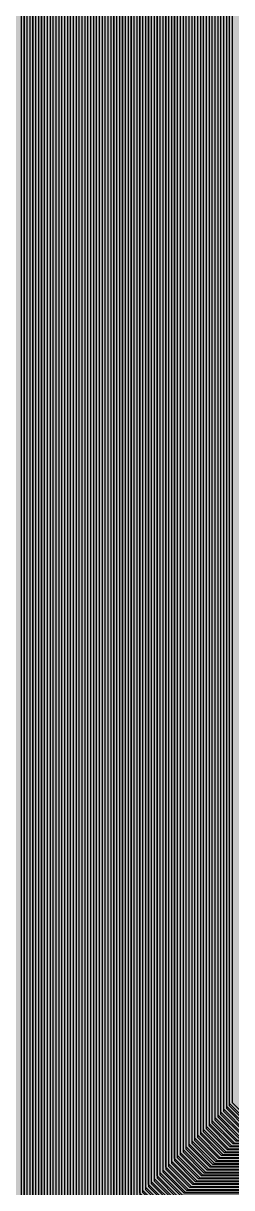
# Model space of a CAD drawing. Header units: metres. Extents: x -7231 to 10969, y -37556 to 1873.
# Drawn here: x 2016 to 2304, y -33144 to -31537 of the extents above; entities that cross this region are included whole.
import ezdxf

# ---------------------------------------------------------------- set-up
doc = ezdxf.new("R2010")
doc.units = ezdxf.units.M
for name, color, linetype in [('Metal1', 4, 'CONTINUOUS'), ('Metal2', 3, 'CONTINUOUS'), ('Polyimide', 7, 'CONTINUOUS')]:
    doc.layers.add(name, color=color, linetype=linetype)

msp = doc.modelspace()

# ---------------------------------------------------------------- hatches: boundary and pattern name
at = {"layer": 'Polyimide'}
msp.add_hatch(color=7, dxfattribs=at).paths.add_polyline_path([(4065.7, -468), (4066.7, -502), (4068.5, -536), (4071.4, -570), (4075.5, -604), (4081, -638), (4088, -672), (4096.5, -706), (4106.6, -740), (4118.3, -774), (4131.6, -808), (4146.5, -842), (4162.9, -876), (4180.7, -910), (4199.8, -944), (4220.2, -978), (4241.7, -1012), (4264.2, -1046), (4287.5, -1080), (4311.5, -1114), (4336, -1148), (4360.9, -1182), (4385.9, -1216), (4410.9, -1250), (4435.7, -1284), (4460.2, -1318), (4484.2, -1352), (4507.5, -1385.9), (4530, -1419.9), (4551.5, -1453.9), (4571.9, -1487.9), (4591.1, -1521.9), (4608.9, -1555.9), (4625.3, -1589.9), (4640.1, -1623.9), (4653.4, -1657.9), (4665.1, -1691.9), (4675.2, -1725.9), (4683.7, -1759.9), (4690.7, -1793.9), (4696.2, -1827.9), (4700.3, -1861.9), (4703.2, -1895.9), (4705.1, -1929.9), (4706.1, -1963.9), (4706.4, -1997.9), (4706.5, -2031.9), (4706.5, -4793), (4710, -4838.4), (4720.2, -4882.7), (4737.1, -4925), (4760.1, -4964.2), (4788.9, -4999.5), (4822.6, -5030), (4860.5, -5055.1), (4901.8, -5074.2), (4901.8, -5074.2), (4970.7, -5105.2), (5034.7, -5145.3), (5092.8, -5193.5), (5143.8, -5249.2), (5186.9, -5311.2), (5221.2, -5378.4), (5246.2, -5449.7), (5261.4, -5523.7), (5266.5, -5599), (5261.4, -5674.3), (5246.2, -5748.3), (5221.2, -5819.6), (5186.9, -5886.8), (5143.8, -5948.8), (5092.8, -6004.5), (5034.7, -6052.7), (4970.7, -6092.8), (4901.8, -6123.8), (4860.5, -6142.9), (4822.6, -6168), (4788.9, -6198.5), (4760.1, -6233.8), (4737.1, -6273), (4720.2, -6315.3), (4710, -6359.6), (4706.5, -6405), (4706.5, -9221.5), (4710, -9266.9), (4720.2, -9311.2), (4737.1, -9353.5), (4760.1, -9392.7), (4788.9, -9428), (4822.6, -9458.5), (4860.5, -9483.6), (4901.8, -9502.7), (4970.7, -9533.7), (5034.7, -9573.8), (5092.8, -9622), (5143.8, -9677.7), (5186.9, -9739.7), (5221.2, -9806.9), (5246.2, -9878.2), (5261.4, -9952.2), (5266.5, -10027.5), (5261.4, -10102.8), (5246.2, -10176.8), (5221.2, -10248.1), (5186.9, -10315.3), (5143.8, -10377.3), (5092.8, -10433), (5034.7, -10481.2), (4970.7, -10521.3), (4901.8, -10552.3), (4860.5, -10571.4), (4822.6, -10596.5), (4788.9, -10627), (4760.1, -10662.3), (4737.1, -10701.5), (4720.2, -10743.8), (4710, -10788.1), (4706.5, -10833.5), (4706.5, -13650), (4710, -13695.4), (4720.2, -13739.7), (4737.1, -13782), (4760.1, -13821.2), (4788.9, -13856.5), (4822.6, -13887), (4860.5, -13912.1), (4901.8, -13931.2), (4970.7, -13962.2), (5034.7, -14002.2), (5092.8, -14050.5), (5143.8, -14106.2), (5186.9, -14168.2), (5221.2, -14235.4), (5246.2, -14306.7), (5261.4, -14380.7), (5266.5, -14456), (5261.4, -14531.3), (5246.2, -14605.3), (5221.2, -14676.5), (5186.9, -14743.8), (5143.8, -14805.8), (5092.8, -14861.5), (5034.7, -14909.7), (4970.7, -14949.8), (4901.8, -14980.8), (4860.5, -14999.9), (4822.6, -15025), (4788.9, -15055.5), (4760.1, -15090.8), (4737.1, -15130), (4720.2, -15172.3), (4710, -15216.6), (4706.5, -15262), (4706.5, -15456), (4720.9, -15750), (4764.1, -16041.3), (4835.7, -16326.8), (4934.9, -16604), (5060.7, -16870.2), (5212.1, -17122.7), (5387.5, -17359.2), (5585.2, -17577.3), (5803.3, -17775), (6039.8, -17950.4), (6292.3, -18101.8), (6558.4, -18227.6), (6835.6, -18326.8), (7121.2, -18398.3), (7412.4, -18441.5), (7706.5, -18456), (9969, -18456), (10047.4, -18459.8), (10125.1, -18471.4), (10201.2, -18490.4), (10275.2, -18516.9), (10346.1, -18550.5), (10413.5, -18590.8), (10476.5, -18637.6), (10534.7, -18690.3), (10587.4, -18748.5), (10634.2, -18811.5), (10674.5, -18878.9), (10708.1, -18949.8), (10734.6, -19023.8), (10753.6, -19099.9), (10765.2, -19177.6), (10769, -19256), (10769, -20895.8), (10730.2, -20951.4), (10694.6, -21009.1), (10662.2, -21068.6), (10633.2, -21129.9), (10607.6, -21192.7), (10585.5, -21256.7), (10566.9, -21322), (10552, -21388.1), (10540.8, -21455), (10533.4, -21522.3), (10529.6, -21590), (10529.6, -21657.8), (10533.4, -21725.5), (10540.8, -21792.9), (10552, -21859.7), (10566.9, -21925.9), (10585.5, -21991.1), (10607.6, -22055.2), (10633.2, -22117.9), (10662.2, -22179.2), (10694.6, -22238.7), (10730.2, -22296.4), (10769, -22352), (10769, -32454.2), (10728.7, -32510.5), (10691.7, -32568.9), (10658, -32629.3), (10627.8, -32691.6), (10601.2, -32755.4), (10578.2, -32820.7), (10558.9, -32887.1), (10543.4, -32954.5), (10531.8, -33022.7), (10524, -33091.4), (10520.1, -33160.5), (10520.1, -33229.7), (10524, -33298.8), (10531.8, -33367.5), (10543.4, -33435.7), (10558.9, -33503.1), (10578.2, -33569.5), (10601.2, -33634.8), (10627.8, -33698.6), (10658, -33760.8), (10691.7, -33821.3), (10728.7, -33879.7), (10769, -33936), (10769, -36556), (10765.2, -36634.4), (10753.6, -36712.1), (10734.6, -36788.2), (10708.1, -36862.1), (10674.5, -36933.1), (10634.2, -37000.5), (10587.4, -37063.5), (10534.7, -37121.7), (10476.5, -37174.4), (10413.5, -37221.2), (10346.1, -37261.5), (10275.2, -37295.1), (10201.2, -37321.6), (10125.1, -37340.6), (10047.4, -37352.1), (9969, -37356), (-6231, -37356), (-6309.4, -37352.1), (-6387.1, -37340.6), (-6463.2, -37321.6), (-6537.2, -37295.1), (-6608.1, -37261.5), (-6675.5, -37221.2), (-6738.5, -37174.4), (-6796.7, -37121.7), (-6849.4, -37063.5), (-6896.2, -37000.5), (-6936.5, -36933.1), (-6970.1, -36862.1), (-6996.6, -36788.2), (-7015.6, -36712.1), (-7027.2, -36634.4), (-7031, -36556), (-7031, -33936), (-6990.7, -33879.8), (-6953.7, -33821.3), (-6920, -33760.9), (-6889.8, -33698.6), (-6863.2, -33634.8), (-6840.2, -33569.5), (-6820.9, -33503.1), (-6805.4, -33435.7), (-6793.7, -33367.5), (-6785.9, -33298.8), (-6782, -33229.7), (-6782, -33160.5), (-6785.9, -33091.4), (-6793.7, -33022.7), (-6805.4, -32954.5), (-6820.9, -32887.1), (-6840.2, -32820.6), (-6863.2, -32755.4), (-6889.8, -32691.5), (-6920, -32629.3), (-6953.7, -32568.9), (-6990.7, -32510.4), (-7031, -32454.2), (-7031, -22364.8), (-6990.7, -22308.6), (-6953.7, -22250.1), (-6920, -22189.7), (-6889.8, -22127.5), (-6863.2, -22063.6), (-6840.2, -21998.4), (-6820.9, -21931.9), (-6805.4, -21864.5), (-6793.7, -21796.3), (-6785.9, -21727.6), (-6782, -21658.5), (-6782, -21589.3), (-6785.9, -21520.3), (-6793.7, -21451.5), (-6805.4, -21383.3), (-6820.9, -21315.9), (-6840.2, -21249.5), (-6863.2, -21184.2), (-6889.8, -21120.4), (-6920, -21058.1), (-6953.7, -20997.7), (-6990.7, -20939.3), (-7031, -20883), (-7031, -19256), (-7027.2, -19177.6), (-7015.6, -19099.9), (-6996.6, -19023.8), (-6970.1, -18949.8), (-6936.5, -18878.9), (-6896.2, -18811.5), (-6849.4, -18748.5), (-6796.7, -18690.3), (-6738.5, -18637.6), (-6675.5, -18590.8), (-6608.1, -18550.5), (-6537.2, -18516.9), (-6463.2, -18490.4), (-6387.1, -18471.4), (-6309.4, -18459.8), (-6231, -18456), (-3968.5, -18456), (-3674.4, -18441.5), (-3383.2, -18398.3), (-3097.6, -18326.8), (-2820.4, -18227.6), (-2554.3, -18101.8), (-2301.8, -17950.4), (-2065.3, -17775), (-1847.2, -17577.3), (-1649.5, -17359.2), (-1474.1, -17122.7), (-1322.7, -16870.2), (-1196.9, -16604), (-1097.7, -16326.8), (-1026.1, -16041.3), (-982.9, -15750), (-968.5, -15456), (-968.5, -15262), (-972, -15216.6), (-982.2, -15172.3), (-999.1, -15130), (-1022.1, -15090.8), (-1050.9, -15055.5), (-1084.6, -15025), (-1122.5, -14999.9), (-1163.8, -14980.8), (-1232.7, -14949.8), (-1296.7, -14909.7), (-1354.8, -14861.5), (-1405.8, -14805.8), (-1448.9, -14743.8), (-1483.2, -14676.5), (-1508.2, -14605.3), (-1523.4, -14531.3), (-1528.5, -14456), (-1523.4, -14380.7), (-1508.2, -14306.7), (-1483.2, -14235.4), (-1448.9, -14168.2), (-1405.8, -14106.2), (-1354.8, -14050.5), (-1296.7, -14002.2), (-1232.7, -13962.2), (-1163.8, -13931.2), (-1122.5, -13912.1), (-1084.6, -13887), (-1050.9, -13856.5), (-1022.1, -13821.2), (-999.1, -13782), (-982.2, -13739.7), (-972, -13695.4), (-968.5, -13650), (-968.5, -12309.6), (-972, -12264.3), (-982.2, -12219.9), (-999.1, -12177.7), (-1022.1, -12138.5), (-1050.9, -12103.2), (-1084.6, -12072.6), (-1122.5, -12047.5), (-1163.8, -12028.5), (-1232.7, -11997.4), (-1296.7, -11957.4), (-1354.8, -11909.1), (-1405.8, -11853.5), (-1448.9, -11791.5), (-1483.2, -11724.2), (-1508.2, -11653), (-1523.4, -11579), (-1528.5, -11503.7), (-1523.4, -11428.3), (-1508.2, -11354.4), (-1483.2, -11283.1), (-1448.9, -11215.9), (-1405.8, -11153.8), (-1354.8, -11098.2), (-1296.7, -11049.9), (-1232.7, -11009.9), (-1163.8, -10978.8), (-1122.5, -10959.8), (-1084.6, -10934.7), (-1050.9, -10904.1), (-1022.1, -10868.9), (-999.1, -10829.6), (-982.2, -10787.4), (-972, -10743), (-968.5, -10697.7), (-968.5, -9357.3), (-972, -9311.9), (-982.2, -9267.6), (-999.1, -9225.4), (-1022.1, -9186.1), (-1050.9, -9150.8), (-1084.6, -9120.3), (-1122.5, -9095.2), (-1163.8, -9076.2), (-1163.8, -9076.2), (-1232.7, -9045.1), (-1296.7, -9005.1), (-1354.8, -8956.8), (-1405.8, -8901.1), (-1448.9, -8839.1), (-1483.2, -8771.9), (-1508.2, -8700.6), (-1523.4, -8626.7), (-1528.5, -8551.3), (-1523.4, -8476), (-1508.2, -8402), (-1483.2, -8330.8), (-1448.9, -8263.5), (-1405.8, -8201.5), (-1354.8, -8145.9), (-1296.7, -8097.6), (-1232.7, -8057.6), (-1163.8, -8026.5), (-1163.8, -8026.5), (-1122.5, -8007.4), (-1084.6, -7982.4), (-1050.9, -7951.8), (-1022.1, -7916.5), (-999.1, -7877.3), (-982.2, -7835), (-972, -7790.7), (-968.5, -7745.4), (-968.5, -6405), (-972, -6359.6), (-982.2, -6315.3), (-999.1, -6273), (-1022.1, -6233.8), (-1050.9, -6198.5), (-1084.6, -6168), (-1122.5, -6142.9), (-1163.8, -6123.8), (-1163.8, -6123.8), (-1232.7, -6092.8), (-1296.7, -6052.7), (-1354.8, -6004.5), (-1405.8, -5948.8), (-1448.9, -5886.8), (-1483.2, -5819.6), (-1508.2, -5748.3), (-1523.4, -5674.3), (-1528.5, -5599), (-1523.4, -5523.7), (-1508.2, -5449.7), (-1483.2, -5378.4), (-1448.9, -5311.2), (-1405.8, -5249.2), (-1354.8, -5193.5), (-1296.7, -5145.3), (-1232.7, -5105.2), (-1163.8, -5074.2), (-1163.8, -5074.2), (-1122.5, -5055.1), (-1084.6, -5030), (-1050.9, -4999.5), (-1022.1, -4964.2), (-999.1, -4925), (-982.2, -4882.7), (-972, -4838.4), (-968.5, -4793), (-968.5, -2031.9), (-968.4, -1997.9), (-968.1, -1963.9), (-967.1, -1929.9), (-965.2, -1895.9), (-962.2, -1861.9), (-958, -1827.9), (-952.4, -1793.9), (-945.3, -1759.9), (-936.6, -1725.9), (-926.4, -1691.9), (-914.4, -1657.9), (-900.9, -1623.9), (-885.7, -1589.9), (-869.1, -1555.9), (-850.9, -1521.9), (-831.4, -1487.9), (-810.6, -1453.9), (-788.7, -1419.9), (-765.8, -1385.9), (-742.1, -1352), (-717.6, -1318), (-692.7, -1284), (-667.4, -1250), (-641.9, -1216), (-616.4, -1182), (-591.1, -1148), (-566.1, -1114), (-541.7, -1080), (-517.9, -1046), (-495, -1012), (-473.1, -978), (-452.4, -944), (-432.8, -910), (-414.7, -876), (-398, -842), (-382.9, -808), (-369.3, -774), (-357.4, -740), (-347.1, -706), (-338.4, -672), (-331.3, -638), (-325.7, -604), (-321.5, -570), (-318.6, -536), (-316.7, -502), (-315.7, -468), (-315.3, -434), (-315.2, -400), (-315.2, 401), (-315.2, 451), (-315.2, 1644), (-270.2, 1644), (-270, 1637.1), (-269.4, 1630.3), (-268.2, 1623.5), (-266.7, 1616.8), (-264.7, 1610.2), (-262.3, 1603.8), (-259.4, 1597.6), (-256.2, 1591.5), (-252.6, 1585.7), (-248.6, 1580.1), (-244.2, 1574.8), (-239.5, 1569.8), (-234.5, 1565.1), (-229.2, 1560.7), (-223.6, 1556.7), (-217.8, 1553.1), (-211.7, 1549.8), (-205.4, 1547), (-199, 1544.6), (-192.4, 1542.6), (-185.7, 1541), (-179, 1539.9), (-172.1, 1539.2), (-165.2, 1539), (-158.4, 1539.2), (-151.5, 1539.9), (-144.8, 1541), (-138.1, 1542.6), (-131.5, 1544.6), (-125.1, 1547), (-118.8, 1549.8), (-112.8, 1553.1), (-106.9, 1556.7), (-101.3, 1560.7), (-96, 1565.1), (-91, 1569.8), (-86.3, 1574.8), (-81.9, 1580.1), (-77.9, 1585.7), (-74.3, 1591.5), (-71.1, 1597.6), (-68.2, 1603.8), (-65.8, 1610.2), (-63.8, 1616.8), (-62.3, 1623.5), (-61.1, 1630.3), (-60.5, 1637.1), (-60.2, 1644), (1853, 1644), (1853, 1573), (3815.2, 1573), (3815.5, 1579.5), (3816.1, 1586.1), (3817.2, 1592.5), (3818.7, 1598.9), (3820.6, 1605.1), (3822.9, 1611.3), (3825.6, 1617.2), (3828.6, 1623), (3832.1, 1628.6), (3835.9, 1633.9), (3840.1, 1638.9), (3844.5, 1643.7), (3849.3, 1648.2), (3854.4, 1652.3), (3859.7, 1656.1), (3865.2, 1659.6), (3871, 1662.7), (3877, 1665.4), (3883.1, 1667.7), (3889.4, 1669.6), (3895.7, 1671.1), (3902.2, 1672.1), (3908.7, 1672.8), (3915.2, 1673), (3921.8, 1672.8), (3928.3, 1672.1), (3934.8, 1671.1), (3941.1, 1669.6), (3947.4, 1667.7), (3953.5, 1665.4), (3959.5, 1662.7), (3965.2, 1659.6), (3970.8, 1656.1), (3976.1, 1652.3), (3981.2, 1648.2), (3986, 1643.7), (3990.4, 1638.9), (3994.6, 1633.9), (3998.4, 1628.6), (4001.9, 1623), (4004.9, 1617.2), (4007.6, 1611.3), (4009.9, 1605.1), (4011.8, 1598.9), (4013.3, 1592.5), (4014.4, 1586.1), (4015, 1579.5), (4015.2, 1573), (4065.2, 1573), (4065.2, 451), (4065.2, 401), (4065.2, -400), (4065.3, -434), (4065.7, -468)])

# ---------------------------------------------------------------- linework, layer by layer
at = {"layer": 'Metal1'}
for points in [[(2016.7, -19211.9), (2016.7, -36058.3), (2045.7, -36087.2), (8250.8, -36087.2), (8277.1, -36057.2), (8266.5, -35889.3), (8266.5, -35041), (8296.5, -35041), (8296.5, -35889.3), (8285.9, -36060.8), (8252.2, -36090.8), (2044.3, -36090.8), (2013.2, -36059.7), (2013.2, -19211.9)], [(2024.7, -19211.9), (2024.7, -36050.3), (2053.7, -36079.2), (7900.8, -36079.2), (7927.1, -36049.2), (7916.5, -35882.9), (7916.5, -35041), (7946.5, -35041), (7946.5, -35882.9), (7935.9, -36052.8), (7902.2, -36082.8), (2052.3, -36082.8), (2021.2, -36051.7), (2021.2, -19211.9)], [(2032.7, -19211.9), (2032.7, -36042.3), (2061.7, -36071.2), (7550.8, -36071.2), (7577.1, -36041.2), (7566.5, -35876.5), (7566.5, -35041), (7596.5, -35041), (7596.5, -35876.5), (7585.9, -36044.8), (7552.2, -36074.8), (2060.3, -36074.8), (2029.2, -36043.7), (2029.2, -19211.9)], [(2040.7, -19211.9), (2040.7, -36034.3), (2069.7, -36063.3), (7200.8, -36063.3), (7227, -36033.2), (7216.5, -35870.1), (7216.5, -35041), (7246.5, -35041), (7246.5, -35870.1), (7236, -36036.8), (7202.2, -36066.8), (2068.3, -36066.8), (2037.2, -36035.7), (2037.2, -19211.9)], [(2048.8, -19211.9), (2048.8, -36026.3), (2077.7, -36055.2), (6850.8, -36055.2), (6877, -36025.1), (6866.5, -35863.7), (6866.5, -35041), (6896.5, -35041), (6896.5, -35863.7), (6886, -36028.9), (6852.2, -36058.8), (2076.3, -36058.8), (2045.2, -36027.7), (2045.2, -19211.9)], [(2056.7, -19211.9), (2056.7, -36018.3), (2085.7, -36047.2), (6500.8, -36047.2), (6527, -36017.1), (6516.5, -35857.3), (6516.5, -35041), (6546.5, -35041), (6546.5, -35857.3), (6536, -36020.9), (6502.2, -36050.8), (2084.3, -36050.8), (2053.2, -36019.7), (2053.2, -19211.9)], [(2064.7, -19211.9), (2064.7, -36010.3), (2093.7, -36039.3), (6150.8, -36039.3), (6177, -36009.1), (6166.5, -35850.9), (6166.5, -35041), (6196.5, -35041), (6196.5, -35850.9), (6186, -36012.9), (6152.2, -36042.8), (2092.3, -36042.8), (2061.2, -36011.7), (2061.2, -19211.9)], [(2072.7, -19211.9), (2072.7, -36002.3), (2101.7, -36031.2), (5800.8, -36031.2), (5827, -36001.1), (5816.5, -35844.5), (5816.5, -35041), (5846.5, -35041), (5846.5, -35844.5), (5836, -36004.9), (5802.2, -36034.8), (2100.3, -36034.8), (2069.2, -36003.7), (2069.2, -19211.9)], [(2080.7, -19211.9), (2080.7, -35994.3), (2109.7, -36023.2), (5450.8, -36023.2), (5476.9, -35993.1), (5466.5, -35838.1), (5466.5, -35041), (5496.5, -35041), (5496.5, -35838.1), (5486.1, -35996.9), (5452.2, -36026.8), (2108.3, -36026.8), (2077.2, -35995.7), (2077.2, -19211.9)], [(2088.7, -19211.9), (2088.7, -35986.3), (2117.7, -36015.2), (5100.8, -36015.2), (5126.9, -35985.1), (5116.5, -35831.7), (5116.5, -35041), (5146.5, -35041), (5146.5, -35831.7), (5136.1, -35988.9), (5102.2, -36018.8), (2116.3, -36018.8), (2085.2, -35987.7), (2085.2, -19211.9)], [(2096.7, -19211.9), (2096.7, -35978.3), (2125.7, -36007.2), (4750.8, -36007.2), (4776.9, -35977.1), (4766.5, -35825.3), (4766.5, -35041), (4796.5, -35041), (4796.5, -35825.3), (4786.1, -35980.9), (4752.2, -36010.8), (2124.3, -36010.8), (2093.2, -35979.7), (2093.2, -19211.9)], [(2104.7, -19211.9), (2104.7, -35970.3), (2133.7, -35999.3), (4400.8, -35999.3), (4426.9, -35969.1), (4416.5, -35818.9), (4416.5, -35041), (4446.5, -35041), (4446.5, -35818.9), (4436.1, -35972.9), (4402.2, -36002.8), (2132.3, -36002.8), (2101.2, -35971.7), (2101.2, -19211.9)], [(2112.7, -19211.9), (2112.7, -35962.3), (2141.7, -35991.2), (4050.8, -35991.2), (4076.8, -35961.1), (4066.5, -35812.5), (4066.5, -35041), (4096.5, -35041), (4096.5, -35812.5), (4086.2, -35964.9), (4052.2, -35994.8), (2140.3, -35994.8), (2109.2, -35963.7), (2109.2, -19211.9)], [(2120.8, -19211.9), (2120.8, -35954.3), (2149.7, -35983.2), (3700.8, -35983.2), (3726.8, -35953.1), (3716.5, -35806.1), (3716.5, -35041), (3746.5, -35041), (3746.5, -35806.1), (3736.2, -35956.9), (3702.2, -35986.8), (2148.3, -35986.8), (2117.2, -35955.7), (2117.2, -19211.9)], [(2128.8, -19211.9), (2128.8, -33202.3), (2157.7, -33231.3), (9450.8, -33231.3), (9479.8, -33202.3), (9479.8, -31831.7), (9450.8, -31802.8), (9010.8, -31802.8), (8976.6, -31773), (8966.5, -31636.9), (8966.5, -30931), (8996.5, -30931), (8996.5, -31636.9), (8986.4, -31769), (9012.2, -31799.2), (9452.2, -31799.2), (9483.2, -31830.3), (9483.2, -33203.7), (9452.2, -33234.8), (2156.3, -33234.8), (2125.2, -33203.7), (2125.2, -19211.9)], [(2136.8, -19211.9), (2136.8, -33194.3), (2165.7, -33223.2), (9442.8, -33223.2), (9471.8, -33194.3), (9471.8, -31839.7), (9442.8, -31810.7), (8660.8, -31810.7), (8626.6, -31781), (8616.5, -31643.3), (8616.5, -30931), (8646.5, -30931), (8646.5, -31643.3), (8636.4, -31777), (8662.2, -31807.2), (9444.2, -31807.2), (9475.3, -31838.3), (9475.3, -33195.7), (9444.2, -33226.8), (2164.3, -33226.8), (2133.2, -33195.7), (2133.2, -19211.9)], [(2144.8, -19211.9), (2144.8, -33186.3), (2173.7, -33215.3), (9434.8, -33215.3), (9463.8, -33186.3), (9463.8, -31847.7), (9434.8, -31818.7), (8310.8, -31818.7), (8276.6, -31789), (8266.5, -31649.7), (8266.5, -30931), (8296.5, -30931), (8296.5, -31649.7), (8286.4, -31785), (8312.2, -31815.2), (9436.2, -31815.2), (9467.2, -31846.3), (9467.2, -33187.7), (9436.2, -33218.8), (2172.3, -33218.8), (2141.2, -33187.7), (2141.2, -19211.9)], [(2152.8, -19211.9), (2152.8, -33178.3), (2181.7, -33207.2), (9426.8, -33207.2), (9455.8, -33178.3), (9455.8, -31855.7), (9426.8, -31826.8), (7960.8, -31826.8), (7926.6, -31797), (7916.5, -31656.1), (7916.5, -30931), (7946.5, -30931), (7946.5, -31656.1), (7936.4, -31793), (7962.2, -31823.2), (9428.2, -31823.2), (9459.3, -31854.3), (9459.3, -33179.7), (9428.2, -33210.8), (2180.3, -33210.8), (2149.2, -33179.7), (2149.2, -19211.9)], [(2160.8, -19211.9), (2160.8, -33170.3), (2189.7, -33199.3), (9418.8, -33199.3), (9447.8, -33170.3), (9447.8, -31863.7), (9418.8, -31834.8), (7610.8, -31834.8), (7576.7, -31805), (7566.5, -31662.5), (7566.5, -30931), (7596.5, -30931), (7596.5, -31662.5), (7586.3, -31801), (7612.2, -31831.2), (9420.2, -31831.2), (9451.2, -31862.3), (9451.2, -33171.7), (9420.2, -33202.8), (2188.3, -33202.8), (2157.2, -33171.7), (2157.2, -19211.9)], [(2168.8, -19211.9), (2168.8, -33162.3), (2197.7, -33191.3), (9410.8, -33191.3), (9439.8, -33162.3), (9439.8, -31871.7), (9410.8, -31842.7), (7260.8, -31842.7), (7226.7, -31813), (7216.5, -31668.9), (7216.5, -30931), (7246.5, -30931), (7246.5, -31668.9), (7236.3, -31809), (7262.2, -31839.2), (9412.2, -31839.2), (9443.3, -31870.3), (9443.3, -33163.7), (9412.2, -33194.8), (2196.3, -33194.8), (2165.2, -33163.7), (2165.2, -19211.9)], [(2176.8, -19211.9), (2176.8, -33154.3), (2205.7, -33183.2), (9402.8, -33183.2), (9431.8, -33154.3), (9431.8, -31879.7), (9402.8, -31850.7), (6910.8, -31850.7), (6876.7, -31821), (6866.5, -31675.3), (6866.5, -30931), (6896.5, -30931), (6896.5, -31675.3), (6886.3, -31817), (6912.2, -31847.2), (9404.2, -31847.2), (9435.2, -31878.3), (9435.2, -33155.7), (9404.2, -33186.8), (2204.3, -33186.8), (2173.2, -33155.7), (2173.2, -19211.9)], [(2184.8, -19211.9), (2184.8, -33146.3), (2213.7, -33175.3), (9394.8, -33175.3), (9423.8, -33146.3), (9423.8, -31887.7), (9394.8, -31858.8), (6560.8, -31858.8), (6526.8, -31829), (6516.5, -31681.7), (6516.5, -30931), (6546.5, -30931), (6546.5, -31681.7), (6536.2, -31825), (6562.2, -31855.2), (9396.2, -31855.2), (9427.3, -31886.3), (9427.3, -33147.7), (9396.2, -33178.8), (2212.3, -33178.8), (2181.2, -33147.7), (2181.2, -19211.9)], [(2192.8, -19211.9), (2192.8, -33138.3), (2221.7, -33167.3), (9386.8, -33167.3), (9415.8, -33138.3), (9415.8, -31895.7), (9386.8, -31866.8), (6210.8, -31866.8), (6176.8, -31837), (6166.5, -31688.1), (6166.5, -30931), (6196.5, -30931), (6196.5, -31688.1), (6186.2, -31833), (6212.2, -31863.2), (9388.2, -31863.2), (9419.2, -31894.3), (9419.2, -33139.7), (9388.2, -33170.8), (2220.3, -33170.8), (2189.2, -33139.7), (2189.2, -19211.9)], [(2200.8, -19211.9), (2200.8, -33130.3), (2229.7, -33159.2), (9378.8, -33159.2), (9407.8, -33130.3), (9407.8, -31903.7), (9378.8, -31874.7), (5860.8, -31874.7), (5826.8, -31844.9), (5816.5, -31694.5), (5816.5, -30931), (5846.5, -30931), (5846.5, -31694.5), (5836.2, -31841.1), (5862.2, -31871.2), (9380.2, -31871.2), (9411.3, -31902.3), (9411.3, -33131.7), (9380.2, -33162.8), (2228.3, -33162.8), (2197.2, -33131.7), (2197.2, -19211.9)], [(2208.8, -19211.9), (2208.8, -33122.3), (2237.7, -33151.3), (9370.8, -33151.3), (9399.8, -33122.3), (9399.8, -31911.7), (9370.8, -31882.7), (5510.8, -31882.7), (5476.8, -31852.9), (5466.5, -31700.9), (5466.5, -30931), (5496.5, -30931), (5496.5, -31700.9), (5486.2, -31849.1), (5512.2, -31879.2), (9372.2, -31879.2), (9403.2, -31910.3), (9403.2, -33123.7), (9372.2, -33154.8), (2236.3, -33154.8), (2205.2, -33123.7), (2205.2, -19211.9)], [(2216.8, -19211.9), (2216.8, -33114.3), (2245.7, -33143.2), (9362.8, -33143.2), (9391.8, -33114.3), (9391.8, -31919.7), (9362.8, -31890.8), (5160.8, -31890.8), (5126.9, -31860.9), (5116.5, -31707.3), (5116.5, -30931), (5146.5, -30931), (5146.5, -31707.3), (5136.1, -31857.1), (5162.2, -31887.2), (9364.2, -31887.2), (9395.3, -31918.3), (9395.3, -33115.7), (9364.2, -33146.8), (2244.3, -33146.8), (2213.2, -33115.7), (2213.2, -19211.9)], [(2224.8, -19211.9), (2224.8, -33106.3), (2253.7, -33135.3), (9354.8, -33135.3), (9383.8, -33106.3), (9383.8, -31927.7), (9354.8, -31898.8), (4810.8, -31898.8), (4776.9, -31868.9), (4766.5, -31713.7), (4766.5, -30931), (4796.5, -30931), (4796.5, -31713.7), (4786.1, -31865.1), (4812.2, -31895.2), (9356.2, -31895.2), (9387.2, -31926.3), (9387.2, -33107.7), (9356.2, -33138.8), (2252.3, -33138.8), (2221.2, -33107.7), (2221.2, -19211.9)], [(2232.8, -19211.9), (2232.8, -33098.3), (2261.7, -33127.3), (9346.8, -33127.3), (9375.8, -33098.3), (9375.8, -31935.7), (9346.8, -31906.7), (4460.8, -31906.7), (4426.9, -31876.9), (4416.5, -31720.1), (4416.5, -30931), (4446.5, -30931), (4446.5, -31720.1), (4436.1, -31873.1), (4462.2, -31903.2), (9348.2, -31903.2), (9379.3, -31934.3), (9379.3, -33099.7), (9348.2, -33130.8), (2260.3, -33130.8), (2229.2, -33099.7), (2229.2, -19211.9)], [(2240.8, -19211.9), (2240.8, -33090.3), (2269.7, -33119.2), (9338.8, -33119.2), (9367.8, -33090.3), (9367.8, -31943.7), (9338.8, -31914.7), (4110.8, -31914.7), (4076.9, -31884.9), (4066.5, -31726.5), (4066.5, -30931), (4096.5, -30931), (4096.5, -31726.5), (4086.1, -31881.1), (4112.2, -31911.2), (9340.2, -31911.2), (9371.2, -31942.3), (9371.2, -33091.7), (9340.2, -33122.8), (2268.3, -33122.8), (2237.2, -33091.7), (2237.2, -19211.9)], [(2248.8, -19211.9), (2248.8, -33082.3), (2277.7, -33111.3), (9330.8, -33111.3), (9359.8, -33082.3), (9359.8, -31951.7), (9330.8, -31922.8), (3760.8, -31922.8), (3726.9, -31892.9), (3716.5, -31732.9), (3716.5, -30931), (3746.5, -30931), (3746.5, -31732.9), (3736.1, -31889.1), (3762.2, -31919.2), (9332.2, -31919.2), (9363.3, -31950.3), (9363.3, -33083.7), (9332.2, -33114.8), (2276.3, -33114.8), (2245.2, -33083.7), (2245.2, -19211.9)], [(2256.8, -19211.9), (2256.8, -33074.3), (2285.7, -33103.3), (8950.8, -33103.3), (8977.1, -33073.2), (8966.5, -32902.1), (8966.5, -32041), (8996.5, -32041), (8996.5, -32902.1), (8985.9, -33076.8), (8952.2, -33106.8), (2284.3, -33106.8), (2253.2, -33075.7), (2253.2, -19211.9)], [(2264.8, -19211.9), (2264.8, -33066.3), (2293.7, -33095.2), (8600.8, -33095.2), (8627.1, -33065.2), (8616.5, -32895.7), (8616.5, -32041), (8646.5, -32041), (8646.5, -32895.7), (8635.9, -33068.8), (8602.2, -33098.8), (2292.3, -33098.8), (2261.2, -33067.7), (2261.2, -19211.9)], [(2272.8, -19211.9), (2272.8, -33058.3), (2301.7, -33087.2), (8250.8, -33087.2), (8277.1, -33057.2), (8266.5, -32889.3), (8266.5, -32041), (8296.5, -32041), (8296.5, -32889.3), (8285.9, -33060.8), (8252.2, -33090.8), (2300.3, -33090.8), (2269.2, -33059.7), (2269.2, -19211.9)], [(2280.8, -19211.9), (2280.8, -33050.3), (2309.7, -33079.2), (7900.8, -33079.2), (7927.1, -33049.2), (7916.5, -32882.9), (7916.5, -32041), (7946.5, -32041), (7946.5, -32882.9), (7935.9, -33052.8), (7902.2, -33082.8), (2308.3, -33082.8), (2277.2, -33051.7), (2277.2, -19211.9)], [(2288.8, -19211.9), (2288.8, -33042.3), (2317.7, -33071.2), (7550.8, -33071.2), (7577.1, -33041.2), (7566.5, -32876.5), (7566.5, -32041), (7596.5, -32041), (7596.5, -32876.5), (7585.9, -33044.8), (7552.2, -33074.8), (2316.3, -33074.8), (2285.2, -33043.7), (2285.2, -19211.9)], [(2296.8, -19211.9), (2296.8, -33034.3), (2325.7, -33063.3), (7200.8, -33063.3), (7227, -33033.2), (7216.5, -32870.1), (7216.5, -32041), (7246.5, -32041), (7246.5, -32870.1), (7236, -33036.8), (7202.2, -33066.8), (2324.3, -33066.8), (2293.2, -33035.7), (2293.2, -19211.9)], [(2304.8, -19211.9), (2304.8, -33026.3), (2333.7, -33055.2), (6850.8, -33055.2), (6877, -33025.1), (6866.5, -32863.7), (6866.5, -32041), (6896.5, -32041), (6896.5, -32863.7), (6886, -33028.9), (6852.2, -33058.8), (2332.3, -33058.8), (2301.2, -33027.7), (2301.2, -19211.9)]]:
    msp.add_lwpolyline(points, dxfattribs=at)
at = {"layer": 'Metal2'}
for points in [[(2020.7, -19211.9), (2020.7, -36054.3), (2049.7, -36083.2), (8216.8, -36083.2), (8230.2, -36057.5), (8164.4, -35941.2), (8092.9, -35787.3), (8120.1, -35774.7), (8191.6, -35928.6), (8240, -36058.1), (8218.7, -36086.8), (2048.3, -36086.8), (2017.2, -36055.7), (2017.2, -19211.9)], [(2028.7, -19211.9), (2028.7, -36046.3), (2057.7, -36075.2), (7866.7, -36075.2), (7879.8, -36049.6), (7816, -35940.6), (7743, -35787.5), (7770, -35774.5), (7843.1, -35927.7), (7889.8, -36050.2), (7868.7, -36078.8), (2056.3, -36078.8), (2025.2, -36047.7), (2025.2, -19211.9)], [(2036.7, -19211.9), (2036.7, -36038.3), (2065.7, -36067.2), (7516.7, -36067.2), (7529.4, -36041.8), (7467.7, -35940), (7393, -35787.6), (7420, -35774.4), (7494.7, -35926.8), (7539.6, -36042.3), (7518.7, -36070.8), (2064.3, -36070.8), (2033.2, -36039.7), (2033.2, -19211.9)], [(2044.7, -19211.9), (2044.7, -36030.3), (2073.7, -36059.2), (7166.7, -36059.2), (7178.9, -36034), (7119.5, -35939.3), (7043.1, -35787.8), (7069.9, -35774.2), (7146.3, -35925.8), (7189.5, -36034.4), (7168.7, -36062.8), (2072.3, -36062.8), (2041.2, -36031.7), (2041.2, -19211.9)], [(2052.7, -19211.9), (2052.7, -36022.3), (2081.7, -36051.3), (6816.7, -36051.3), (6828.5, -36026.2), (6771.4, -35938.5), (6693.2, -35787.9), (6719.8, -35774.1), (6798, -35924.7), (6839.3, -36026.6), (6818.7, -36054.8), (2080.3, -36054.8), (2049.2, -36023.7), (2049.2, -19211.9)], [(2060.7, -19211.9), (2060.7, -36014.3), (2089.7, -36043.2), (6466.7, -36043.2), (6478, -36018.4), (6423.3, -35937.7), (6343.3, -35788.1), (6369.7, -35773.9), (6449.8, -35923.6), (6489.2, -36018.7), (6468.7, -36046.8), (2088.3, -36046.8), (2057.2, -36015.7), (2057.2, -19211.9)], [(2068.7, -19211.9), (2068.7, -36006.3), (2097.7, -36035.2), (6116.7, -36035.2), (6127.4, -36010.6), (6075.3, -35936.8), (5993.4, -35788.2), (6019.6, -35773.8), (6101.6, -35922.4), (6139, -36010.8), (6118.7, -36038.8), (2096.3, -36038.8), (2065.2, -36007.7), (2065.2, -19211.9)], [(2076.7, -19211.9), (2076.7, -35998.3), (2105.7, -36027.2), (5766.7, -36027.2), (5776.9, -36002.9), (5727.4, -35935.9), (5643.5, -35788.4), (5669.5, -35773.6), (5753.5, -35921.1), (5788.9, -36003), (5768.7, -36030.8), (2104.3, -36030.8), (2073.2, -35999.7), (2073.2, -19211.9)], [(2084.7, -19211.9), (2084.7, -35990.3), (2113.7, -36019.2), (5416.7, -36019.2), (5426.3, -35995.2), (5379.6, -35934.9), (5293.6, -35788.6), (5319.4, -35773.4), (5405.5, -35919.7), (5438.7, -35995.1), (5418.7, -36022.8), (2112.3, -36022.8), (2081.2, -35991.7), (2081.2, -19211.9)], [(2092.7, -19211.9), (2092.7, -35982.3), (2121.7, -36011.2), (5066.7, -36011.2), (5075.6, -35987.5), (5031.9, -35933.8), (4943.7, -35788.8), (4969.3, -35773.2), (5057.5, -35918.2), (5088.6, -35987.3), (5068.7, -36014.8), (2120.3, -36014.8), (2089.2, -35983.7), (2089.2, -19211.9)], [(2100.7, -19211.9), (2100.7, -35974.3), (2129.7, -36003.2), (4716.7, -36003.2), (4724.9, -35979.8), (4684.3, -35932.6), (4593.8, -35789), (4619.2, -35773), (4709.7, -35916.6), (4738.5, -35979.4), (4718.7, -36006.8), (2128.3, -36006.8), (2097.2, -35975.7), (2097.2, -19211.9)], [(2108.7, -19211.9), (2108.7, -35966.3), (2137.7, -35995.2), (4366.7, -35995.2), (4374.2, -35972.2), (4336.8, -35931.3), (4243.9, -35789.2), (4269.1, -35772.8), (4361.9, -35914.8), (4388.4, -35971.6), (4368.8, -35998.8), (2136.3, -35998.8), (2105.2, -35967.7), (2105.2, -19211.9)], [(2116.7, -19211.9), (2116.7, -35958.3), (2145.7, -35987.3), (4016.7, -35987.3), (4023.4, -35964.6), (3989.4, -35929.8), (3894.1, -35789.4), (3918.9, -35772.6), (4014.2, -35913), (4038.3, -35963.8), (4018.8, -35990.8), (2144.3, -35990.8), (2113.2, -35959.7), (2113.2, -19211.9)], [(2124.8, -19211.9), (2124.8, -35950.3), (2153.7, -35979.2), (3666.6, -35979.2), (3672.5, -35957), (3642.1, -35928.3), (3544.2, -35789.7), (3568.8, -35772.3), (3666.6, -35911), (3688.3, -35956), (3668.8, -35982.8), (2152.3, -35982.8), (2121.2, -35951.7), (2121.2, -19211.9)], [(2132.8, -19211.9), (2132.8, -33198.3), (2161.7, -33227.3), (9446.8, -33227.3), (9475.8, -33198.3), (9475.8, -31835.7), (9446.8, -31806.8), (8970.2, -31806.8), (8910.8, -31796.5), (8795.9, -31681.6), (8817.1, -31660.4), (8927.8, -31771.1), (8970.8, -31803.2), (9448.2, -31803.2), (9479.3, -31834.3), (9479.3, -33199.7), (9448.2, -33230.8), (2160.3, -33230.8), (2129.2, -33199.7), (2129.2, -19211.9)], [(2140.8, -19211.9), (2140.8, -33190.3), (2169.7, -33219.2), (9438.8, -33219.2), (9467.8, -33190.3), (9467.8, -31843.7), (9438.8, -31814.8), (8628.2, -31814.8), (8568.9, -31804.3), (8565.9, -31801.6), (8445.9, -31681.6), (8467.1, -31660.4), (8587.1, -31780.4), (8585.6, -31779.3), (8628.8, -31811.2), (9440.2, -31811.2), (9471.2, -31842.3), (9471.2, -33191.7), (9440.2, -33222.8), (2168.3, -33222.8), (2137.2, -33191.7), (2137.2, -19211.9)], [(2148.8, -19211.9), (2148.8, -33182.3), (2177.7, -33211.2), (9430.8, -33211.2), (9459.8, -33182.3), (9459.8, -31851.7), (9430.8, -31822.7), (8286.2, -31822.7), (8228.2, -31810.4), (8215.9, -31801.6), (8095.9, -31681.6), (8117.1, -31660.4), (8237.1, -31780.4), (8242.4, -31789.1), (8286.8, -31819.2), (9432.2, -31819.2), (9463.2, -31850.3), (9463.2, -33183.7), (9432.2, -33214.8), (2176.3, -33214.8), (2145.2, -33183.7), (2145.2, -19211.9)], [(2156.8, -19211.9), (2156.8, -33174.3), (2185.7, -33203.3), (9422.8, -33203.3), (9451.8, -33174.3), (9451.8, -31859.7), (9422.8, -31830.7), (7944.2, -31830.7), (7887, -31817.1), (7865.9, -31801.6), (7745.9, -31681.6), (7767.1, -31660.4), (7887.1, -31780.4), (7899.5, -31798.4), (7944.8, -31827.2), (9424.2, -31827.2), (9455.2, -31858.3), (9455.2, -33175.7), (9424.2, -33206.8), (2184.3, -33206.8), (2153.2, -33175.7), (2153.2, -19211.9)], [(2164.8, -19211.9), (2164.8, -33166.3), (2193.7, -33195.2), (9414.8, -33195.2), (9443.8, -33166.3), (9443.8, -31867.7), (9414.8, -31838.8), (7602.2, -31838.8), (7545.7, -31824.2), (7515.9, -31801.6), (7395.9, -31681.6), (7417.1, -31660.4), (7537.1, -31780.4), (7556.9, -31807.4), (7602.8, -31835.2), (9416.2, -31835.2), (9447.2, -31866.3), (9447.2, -33167.7), (9416.2, -33198.8), (2192.3, -33198.8), (2161.2, -33167.7), (2161.2, -19211.9)], [(2172.8, -19211.9), (2172.8, -33158.3), (2201.7, -33187.3), (9406.8, -33187.3), (9435.8, -33158.3), (9435.8, -31875.7), (9406.8, -31846.8), (7260.2, -31846.8), (7204.2, -31831.4), (7165.9, -31801.6), (7045.9, -31681.6), (7067.1, -31660.4), (7187.1, -31780.4), (7214.4, -31816.2), (7260.8, -31843.2), (9408.2, -31843.2), (9439.2, -31874.3), (9439.2, -33159.7), (9408.2, -33190.8), (2200.3, -33190.8), (2169.2, -33159.7), (2169.2, -19211.9)], [(2180.8, -19211.9), (2180.8, -33150.3), (2209.7, -33179.3), (9398.8, -33179.3), (9427.8, -33150.3), (9427.8, -31883.7), (9398.8, -31854.7), (6877.3, -31854.7), (6822.7, -31837.4), (6798.7, -31814.3), (6694.6, -31680.2), (6718.4, -31661.8), (6822.4, -31795.9), (6835.9, -31821.2), (6878.1, -31851.2), (9400.2, -31851.2), (9431.2, -31882.3), (9431.2, -33151.7), (9400.2, -33182.8), (2208.3, -33182.8), (2177.2, -33151.7), (2177.2, -19211.9)], [(2188.8, -19211.9), (2188.8, -33142.3), (2217.7, -33171.2), (9390.8, -33171.2), (9419.8, -33142.3), (9419.8, -31891.7), (9390.8, -31862.7), (6527.3, -31862.7), (6473.5, -31844.5), (6445.7, -31816.2), (6344.5, -31679.9), (6368.5, -31662.1), (6469.8, -31798.3), (6486.2, -31829.4), (6528.1, -31859.2), (9392.2, -31859.2), (9423.2, -31890.3), (9423.2, -33143.7), (9392.2, -33174.8), (2216.3, -33174.8), (2185.2, -33143.7), (2185.2, -19211.9)], [(2196.8, -19211.9), (2196.8, -33134.3), (2225.7, -33163.3), (9382.8, -33163.3), (9411.8, -33134.3), (9411.8, -31899.7), (9382.8, -31870.8), (6177.3, -31870.8), (6124.2, -31851.6), (6092.8, -31817.9), (5994.3, -31679.7), (6018.7, -31662.3), (6117.3, -31800.5), (6136.4, -31837.5), (6178.1, -31867.2), (9384.2, -31867.2), (9415.2, -31898.3), (9415.2, -33135.7), (9384.2, -33166.8), (2224.3, -33166.8), (2193.2, -33135.7), (2193.2, -19211.9)], [(2204.8, -19211.9), (2204.8, -33126.3), (2233.7, -33155.2), (9374.8, -33155.2), (9403.8, -33126.3), (9403.8, -31907.7), (9374.8, -31878.8), (5827.3, -31878.8), (5774.9, -31858.8), (5740.1, -31819.5), (5644.1, -31679.5), (5668.9, -31662.5), (5764.8, -31802.5), (5786.6, -31845.7), (5828.1, -31875.2), (9376.2, -31875.2), (9407.2, -31906.3), (9407.2, -33127.7), (9376.2, -33158.8), (2232.3, -33158.8), (2201.2, -33127.7), (2201.2, -19211.9)], [(2212.8, -19211.9), (2212.8, -33118.3), (2241.7, -33147.2), (9366.8, -33147.2), (9395.8, -33118.3), (9395.8, -31915.7), (9366.8, -31886.7), (5477.3, -31886.7), (5425.5, -31866.2), (5387.4, -31820.9), (5294, -31679.3), (5319, -31662.7), (5412.5, -31804.4), (5436.9, -31853.8), (5478.2, -31883.2), (9368.2, -31883.2), (9399.2, -31914.3), (9399.2, -33119.7), (9368.2, -33150.8), (2240.3, -33150.8), (2209.2, -33119.7), (2209.2, -19211.9)], [(2220.8, -19211.9), (2220.8, -33110.3), (2249.7, -33139.3), (9358.8, -33139.3), (9387.8, -33110.3), (9387.8, -31923.7), (9358.8, -31894.7), (5127.3, -31894.7), (5076.1, -31873.5), (5034.9, -31822.2), (4943.8, -31679.1), (4969.2, -31662.9), (5060.2, -31806.1), (5087.1, -31861.8), (5128.2, -31891.2), (9360.2, -31891.2), (9391.2, -31922.3), (9391.2, -33111.7), (9360.2, -33142.8), (2248.3, -33142.8), (2217.2, -33111.7), (2217.2, -19211.9)], [(2228.8, -19211.9), (2228.8, -33102.3), (2257.7, -33131.2), (9350.8, -33131.2), (9379.8, -33102.3), (9379.8, -31931.7), (9350.8, -31902.8), (4777.3, -31902.8), (4726.7, -31881), (4682.5, -31823.5), (4593.7, -31678.8), (4619.3, -31663.2), (4708.1, -31807.8), (4737.3, -31869.9), (4778.2, -31899.2), (9352.2, -31899.2), (9383.2, -31930.3), (9383.2, -33103.7), (9352.2, -33134.8), (2256.3, -33134.8), (2225.2, -33103.7), (2225.2, -19211.9)], [(2236.8, -19211.9), (2236.8, -33094.3), (2265.7, -33123.3), (9342.8, -33123.3), (9371.8, -33094.3), (9371.8, -31939.7), (9342.8, -31910.8), (4427.2, -31910.8), (4377.3, -31888.4), (4330.2, -31824.6), (4243.6, -31678.7), (4269.4, -31663.3), (4356, -31809.3), (4387.6, -31878), (4428.2, -31907.2), (9344.2, -31907.2), (9375.2, -31938.3), (9375.2, -33095.7), (9344.2, -33126.8), (2264.3, -33126.8), (2233.2, -33095.7), (2233.2, -19211.9)], [(2244.8, -19211.9), (2244.8, -33086.3), (2273.7, -33115.3), (9334.8, -33115.3), (9363.8, -33086.3), (9363.8, -31947.7), (9334.8, -31918.7), (4077.2, -31918.7), (4027.8, -31896), (3978, -31825.6), (3893.5, -31678.5), (3919.5, -31663.5), (4004, -31810.7), (4037.8, -31886), (4078.2, -31915.2), (9336.2, -31915.2), (9367.2, -31946.3), (9367.2, -33087.7), (9336.2, -33118.8), (2272.3, -33118.8), (2241.2, -33087.7), (2241.2, -19211.9)], [(2252.8, -19211.9), (2252.8, -33078.3), (2281.7, -33107.2), (9326.8, -33107.2), (9355.8, -33078.3), (9355.8, -31955.7), (9326.8, -31926.7), (3727.2, -31926.7), (3678.3, -31903.5), (3625.9, -31826.6), (3543.4, -31678.3), (3569.6, -31663.7), (3652.1, -31812), (3688, -31894), (3728.2, -31923.2), (9328.2, -31923.2), (9359.2, -31954.3), (9359.2, -33079.7), (9328.2, -33110.8), (2280.3, -33110.8), (2249.2, -33079.7), (2249.2, -19211.9)], [(2260.8, -19211.9), (2260.8, -33070.3), (2289.7, -33099.2), (8916.8, -33099.2), (8930.8, -33073.2), (8863.9, -32948.3), (8792.8, -32787.1), (8820.2, -32774.9), (8891.4, -32936.2), (8940.4, -33073.9), (8918.7, -33102.8), (2288.3, -33102.8), (2257.2, -33071.7), (2257.2, -19211.9)], [(2268.8, -19211.9), (2268.8, -33062.3), (2297.7, -33091.2), (8566.8, -33091.2), (8580.5, -33065.3), (8514, -32944.3), (8442.8, -32787.2), (8470.2, -32774.8), (8541.3, -32932), (8590.2, -33066), (8568.7, -33094.8), (2296.3, -33094.8), (2265.2, -33063.7), (2265.2, -19211.9)], [(2276.8, -19211.9), (2276.8, -33054.3), (2305.7, -33083.2), (8216.8, -33083.2), (8230.2, -33057.5), (8164.4, -32941.2), (8092.9, -32787.3), (8120.1, -32774.7), (8191.6, -32928.6), (8240, -33058.1), (8218.7, -33086.8), (2304.3, -33086.8), (2273.2, -33055.7), (2273.2, -19211.9)], [(2284.8, -19211.9), (2284.8, -33046.3), (2313.7, -33075.2), (7866.7, -33075.2), (7879.8, -33049.6), (7816, -32940.6), (7743, -32787.5), (7770, -32774.5), (7843.1, -32927.7), (7889.8, -33050.2), (7868.7, -33078.8), (2312.3, -33078.8), (2281.2, -33047.7), (2281.2, -19211.9)], [(2292.8, -19211.9), (2292.8, -33038.3), (2321.7, -33067.2), (7516.7, -33067.2), (7529.4, -33041.8), (7467.7, -32940), (7393, -32787.6), (7420, -32774.4), (7494.7, -32926.8), (7539.6, -33042.3), (7518.7, -33070.8), (2320.3, -33070.8), (2289.2, -33039.7), (2289.2, -19211.9)], [(2300.8, -19211.9), (2300.8, -33030.3), (2329.7, -33059.2), (7166.7, -33059.2), (7178.9, -33034), (7119.5, -32939.3), (7043.1, -32787.8), (7069.9, -32774.2), (7146.3, -32925.8), (7189.5, -33034.4), (7168.7, -33062.8), (2328.3, -33062.8), (2297.2, -33031.7), (2297.2, -19211.9)]]:
    msp.add_lwpolyline(points, dxfattribs=at)

doc.saveas('drawing.dxf')
